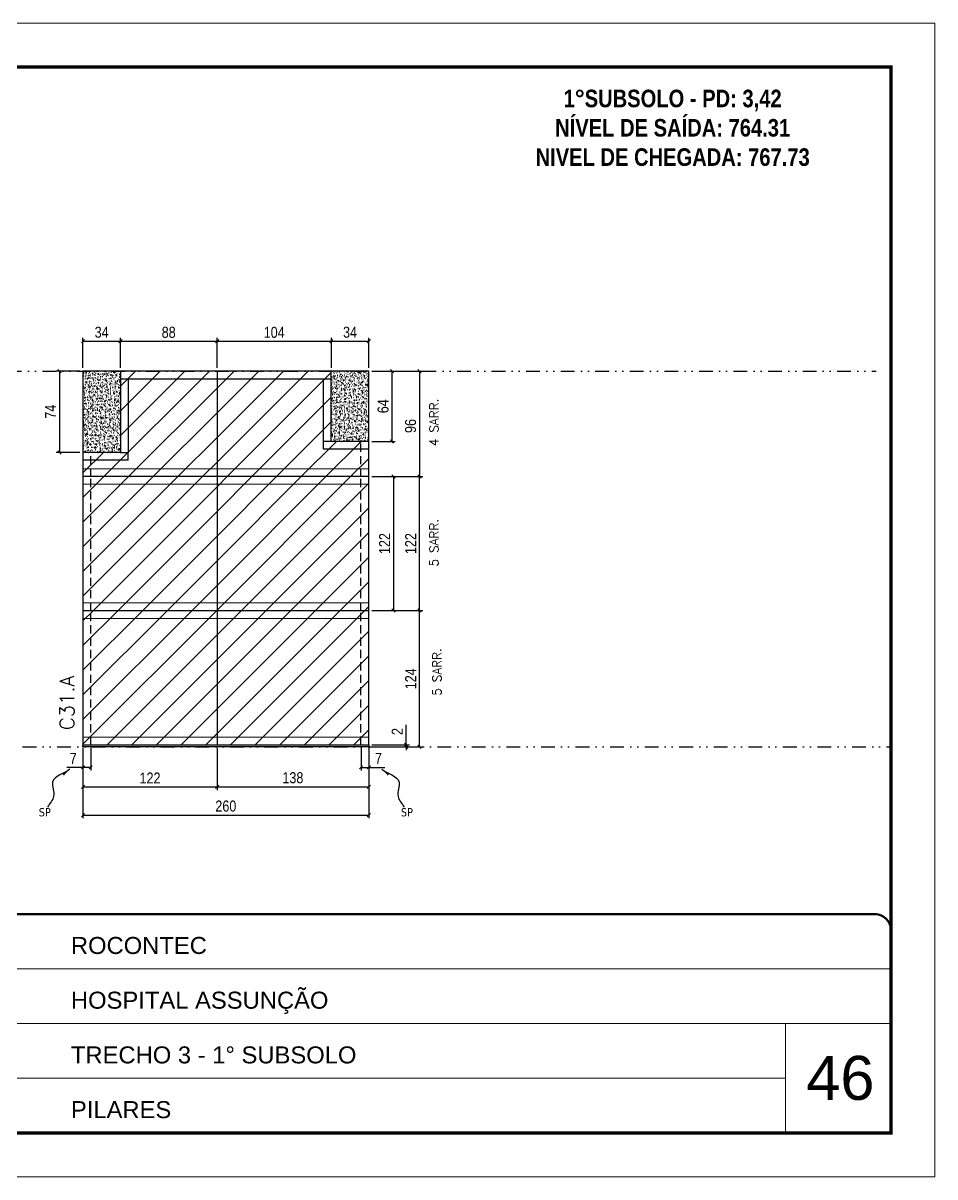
# Model space of a CAD drawing. Extents: x 2102 to 8383, y -13264 to 2718.
# Drawn here: x 4342 to 5172, y -10967 to -9917 of the extents above; entities that cross this region are included whole.
import ezdxf

# ---------------------------------------------------------------- set-up
doc = ezdxf.new("R2010")
doc.units = 0
for name, pattern in [('CONTINUO', [0]), ('DASHED', [0.75, 0.5, -0.25]), ('DIVIDE2', [0.625, 0.25, -0.125, 0, -0.125, 0, -0.125]), ('HIDDEN', [0.375, 0.25, -0.125])]:
    doc.linetypes.add(name, pattern=pattern)
for name, color, linetype, lineweight in [('CARIMBO', 255, 'Continuous', 9), ('Folhas', 255, 'Continuous', 9), ('Hachura', 251, 'Continuous', 9), ('Sarr 2.2x7', 40, 'Continuous', 9), ('SARRAFO DE PRESSAO', 251, 'DASHED', 9), ('Texto Seção', 7, 'Continuous', 15)]:
    doc.layers.add(name, color=color, linetype=linetype, lineweight=lineweight)
for name, color, linetype in [('COTA', 241, 'Continuous'), ('NOMENCLATURA', 7, 'Continuous'), ('Nível', 160, 'Continuous'), ('Painéis', 200, 'Continuous'), ('SARR_2.2x7', 40, 'Continuous'), ('Sarrafo de Pressão', 42, 'HIDDEN'), ('texto', 7, 'Continuous')]:
    doc.layers.add(name, color=color, linetype=linetype)
doc.styles.add('ARIAL', font='arial.ttf')
doc.styles.add('COTA TECNICA', font='techl___.ttf', dxfattribs={"height": 10})
doc.styles.add('COTA TECNICA-50', font='techl___.ttf', dxfattribs={"height": 10})
doc.styles.add('REGUA-120', font='ROMANS.shx', dxfattribs={"height": 15})
doc.styles.add('ROMANC', font='techb___.ttf', dxfattribs={"height": 2.5})
doc.styles.add('ROMANS', font='romans.shx')
doc.styles.get("Standard").update_dxf_attribs({"font": 'arial.ttf'})
doc.dimstyles.new('COTA PAINEL-50', dxfattribs={"dimtxt": 10, "dimasz": 3, "dimexe": 3, "dimexo": 3, "dimgap": 3, "dimtad": 1, "dimdec": 1, "dimzin": 12, "dimdsep": 46, "dimtxsty": 'COTA TECNICA-50', "dimblk1": 'OBLIQUE', "dimblk2": 'OBLIQUE', "dimsah": 1, "dimcen": 0.9, "dimclrd": 4, "dimclre": 4, "dimclrt": 240, "dimadec": 1, "dimazin": 3, "dimtfac": 1, "dimtdec": 1, "dimtmove": 0, "dimatfit": 3, "dimfxl": 1, "dimtolj": 1, "dimtzin": 12, "dimarcsym": 0})
doc.dimstyles.new('PAINEL', dxfattribs={"dimtxt": 10, "dimasz": 3, "dimexe": 3, "dimexo": 3, "dimgap": 3, "dimtad": 1, "dimdec": 1, "dimzin": 12, "dimdsep": 46, "dimtxsty": 'COTA TECNICA', "dimblk1": 'OBLIQUE', "dimblk2": 'OBLIQUE', "dimsah": 1, "dimcen": 0.9, "dimclrd": 4, "dimclre": 4, "dimclrt": 240, "dimadec": 1, "dimazin": 3, "dimtfac": 1, "dimtdec": 1, "dimtmove": 0, "dimatfit": 3, "dimfxl": 1, "dimtolj": 1, "dimtzin": 12, "dimarcsym": 0})
doc.dimstyles.get("Standard").update_dxf_attribs({"dimtxt": 0.18, "dimasz": 0.18, "dimexe": 0.18, "dimexo": 0.0625, "dimgap": 0.09, "dimtad": 0, "dimtih": 1, "dimtoh": 1, "dimdec": 4, "dimzin": 0, "dimdsep": 46, "dimtxsty": 'Standard', "dimcen": 0.09, "dimadec": 0, "dimazin": 0, "dimtfac": 1, "dimtdec": 4, "dimtofl": 0, "dimtmove": 0, "dimatfit": 3, "dimfxl": 1, "dimtolj": 1, "dimtzin": 0, "dimarcsym": 0})
pattern_1 = [(50, (-128181.8987, -42863.7786), (5.46554007, -0.47817257), [0.5715, -6.2865]), (355, (-128181.8987, -42863.7786), (-1.05730264, 5.73170536), [0.4572, -5.02921753]), (100.4514447, (-128181.443, -42863.8184), (4.40823741, 5.25353256), [0.48570026, -5.34270734]), (46.1842, (-128181.8987, -42862.2546), (8.13237123, -1.26126984), [0.85725, -9.42975]), (96.6355576, (-128181.221, -42862.36), (7.122124, 7.42278374), [0.7285507, -8.01406824]), (351.184151, (-128181.899, -42862.2546), (7.122124, 7.42278374), [0.685799, -7.54379196]), (21, (-128181.1367, -42862.6356), (4.54843174, -3.06795595), [0.5715, -6.2865]), (326, (-128181.1367, -42862.6356), (1.85406085, 5.52563898), [0.4572, -5.0292]), (71.451445, (-128180.7576, -42862.891), (6.40249258, 2.45768307), [0.48570026, -5.34269813]), (37.5, (-128181.8987, -42863.7786), (0.092658098, 2.536651166), [0, -4.96824, 0, -5.1054, 0, -5.04825]), (7.5, (-128181.8987, -42863.7786), (2.004589875, 3.005417245), [0, -2.91084, 0, -4.85394, 0, -1.92405]), (327.5, (-128183.598, -42863.7786), (4.067717855, -0.17186232), [0, -1.905, 0, -5.9436, 0, -7.8867]), (317.5, (-128184.36, -42863.7786), (4.44387544, 0.76279473), [0, -2.4765, 0, -3.94716, 0, -5.6007])]
pattern_2 = [(45, (-128503.716, -32522.603), (-11.2253202, 11.2253202), [])]

# ---------------------------------------------------------------- blocks, each defined once
blk = doc.blocks.new('9999999999')
at = {"color": 30, "linetype": 'CONTINUO'}
for p, q in [((98564.6, 34379.6), (99584, 34379.6)), ((98564.6, 34329.8), (99488, 34329.8)), ((99584, 34329.8), (99488, 34329.8)), ((99488, 34329.8), (99488, 34230.2)), ((98564.6, 34280), (99488, 34280))]:
    blk.add_line(p, q, dxfattribs=at)
at = {"color": 30, "linetype": 'CONTINUO', "const_width": 2}
blk.add_lwpolyline([(99584, 34230.2), (99584, 34414.4, 0.414214), (99569, 34429.4), (98229, 34429.4, 0.414214), (98214, 34414.4), (98214, 34245.2, 0.414214), (98229, 34230.2), (99584, 34230.2)], format="xyb", dxfattribs=at)
at = {"layer": 'Folhas'}
blk.add_lwpolyline([(98139, 34190.2), (99624, 34190.2), (99624, 35240.2), (98139, 35240.2)], close=True, dxfattribs=at)
at = {"layer": 'Folhas', "color": 30, "const_width": 3}
blk.add_lwpolyline([(98214, 34230.2), (99584, 34230.2), (99584, 35200.2), (98214, 35200.2)], close=True, dxfattribs=at)
at = {"color": 7, "linetype": 'Continuous', "ltscale": 5, "style": 'ARIAL'}
for s, height, p in [('ROCONTEC', 15.48, (98837.7, 34393.1)), ('HOSPITAL ASSUNÇÃO', 15.483, (98837.7, 34343.3)), ('TRECHO 3 - 1° SUBSOLO', 15.483, (98837.7, 34293.5)), ('PILARES', 15.48, (98837.7, 34243.7))]:
    blk.add_text(s, height=height, dxfattribs=at).set_placement(p)
blk = doc.blocks.new('_Oblique')
at = {"color": 0, "linetype": 'ByBlock', "lineweight": -2}
blk.add_line((-0.5, -0.5), (0.5, 0.5), dxfattribs=at)
blk = doc.blocks.new('*D427')
at = {"layer": 'COTA', "color": 4, "lineweight": -2, "transparency": 16777216}
for p, q in [((4397, -10576.4), (4397, -10640.4)), ((4657, -10576.4), (4657, -10640.4)), ((4397, -10637.4), (4657, -10637.4))]:
    blk.add_line(p, q, dxfattribs=at)
at = {"layer": 'Defpoints', "color": 0, "transparency": 16777216}
for p in [(4397, -10573.4), (4657, -10573.4), (4657, -10637.4)]:
    blk.add_point(p, dxfattribs=at)
at = {"layer": 'COTA', "color": 4, "lineweight": -2, "transparency": 16777216, "xscale": 3, "yscale": 3, "zscale": 3, "rotation": 180}
blk.add_blockref('_Oblique', (4397, -10637.4), dxfattribs=at)
at = {"layer": 'COTA', "color": 4, "lineweight": -2, "transparency": 16777216, "xscale": 3, "yscale": 3, "zscale": 3}
blk.add_blockref('_Oblique', (4657, -10637.4), dxfattribs=at)
at = {"layer": 'COTA', "color": 240, "transparency": 16777216, "insert": (4527, -10629.3), "char_height": 10, "attachment_point": 5, "style": 'COTA TECNICA'}
blk.add_mtext('\\A1;260', dxfattribs=at)
blk = doc.blocks.new('*D428')
at = {"layer": 'COTA', "color": 4, "lineweight": -2, "transparency": 16777216}
for p, q in [((4397, -10578.4), (4397, -10597)), ((4404, -10576.4), (4404, -10597)), ((4397, -10594), (4382.3, -10594)), ((4404, -10594), (4397, -10594))]:
    blk.add_line(p, q, dxfattribs=at)
at = {"layer": 'Defpoints', "color": 0, "transparency": 16777216}
for p in [(4404, -10573.4), (4397, -10575.4), (4397, -10594)]:
    blk.add_point(p, dxfattribs=at)
at = {"layer": 'COTA', "color": 4, "lineweight": -2, "transparency": 16777216, "xscale": 3, "yscale": 3, "zscale": 3, "rotation": 180}
blk.add_blockref('_Oblique', (4397, -10594), dxfattribs=at)
at = {"layer": 'COTA', "color": 4, "lineweight": -2, "transparency": 16777216, "xscale": 3, "yscale": 3, "zscale": 3}
blk.add_blockref('_Oblique', (4404, -10594), dxfattribs=at)
at = {"layer": 'COTA', "color": 240, "transparency": 16777216, "insert": (4388.1, -10585.9), "char_height": 10, "attachment_point": 5, "style": 'COTA TECNICA-50'}
blk.add_mtext('\\A1;7', dxfattribs=at)
blk = doc.blocks.new('*D429')
at = {"layer": 'COTA', "color": 4, "lineweight": -2, "transparency": 16777216}
for p, q in [((4650, -10576.4), (4650, -10597)), ((4657, -10578.4), (4657, -10597)), ((4650, -10594), (4657, -10594)), ((4657, -10594), (4671.7, -10594))]:
    blk.add_line(p, q, dxfattribs=at)
at = {"layer": 'Defpoints', "color": 0, "transparency": 16777216}
for p in [(4650, -10573.4), (4657, -10575.4), (4657, -10594)]:
    blk.add_point(p, dxfattribs=at)
at = {"layer": 'COTA', "color": 4, "lineweight": -2, "transparency": 16777216, "xscale": 3, "yscale": 3, "zscale": 3, "rotation": 180}
blk.add_blockref('_Oblique', (4650, -10594), dxfattribs=at)
at = {"layer": 'COTA', "color": 4, "lineweight": -2, "transparency": 16777216, "xscale": 3, "yscale": 3, "zscale": 3}
blk.add_blockref('_Oblique', (4657, -10594), dxfattribs=at)
at = {"layer": 'COTA', "color": 240, "transparency": 16777216, "insert": (4665.9, -10585.9), "char_height": 10, "attachment_point": 5, "style": 'COTA TECNICA-50'}
blk.add_mtext('\\A1;7', dxfattribs=at)
blk = doc.blocks.new('*D430')
at = {"layer": 'COTA', "color": 4, "lineweight": -2, "transparency": 16777216}
for p, q in [((4660, -10451.4), (4706.2, -10451.4)), ((4703.2, -10575.4), (4703.2, -10451.4)), ((4660, -10575.4), (4706.2, -10575.4))]:
    blk.add_line(p, q, dxfattribs=at)
at = {"layer": 'Defpoints', "color": 0, "transparency": 16777216}
for p in [(4657, -10451.4), (4703.2, -10451.4), (4657, -10575.4)]:
    blk.add_point(p, dxfattribs=at)
at = {"layer": 'COTA', "color": 4, "lineweight": -2, "transparency": 16777216, "xscale": 3, "yscale": 3, "zscale": 3}
for p, rotation in [((4703.2, -10451.4), 90), ((4703.2, -10575.4), 270)]:
    blk.add_blockref('_Oblique', p, dxfattribs=dict(at, rotation=rotation))
at = {"layer": 'COTA', "color": 240, "transparency": 16777216, "insert": (4695.2, -10513.4), "char_height": 10, "attachment_point": 5, "rotation": 90, "style": 'COTA TECNICA-50'}
blk.add_mtext('\\A1;124', dxfattribs=at)
blk = doc.blocks.new('*D431')
at = {"layer": 'COTA', "color": 4, "lineweight": -2, "transparency": 16777216}
for p, q in [((4691, -10573.4), (4691, -10555.3)), ((4660, -10573.4), (4694, -10573.4)), ((4691, -10575.4), (4691, -10573.4)), ((4660, -10575.4), (4694, -10575.4)), ((4691, -10575.4), (4691, -10578.4))]:
    blk.add_line(p, q, dxfattribs=at)
at = {"layer": 'Defpoints', "color": 0, "transparency": 16777216}
for p in [(4657, -10573.4), (4657, -10575.4), (4691, -10575.4)]:
    blk.add_point(p, dxfattribs=at)
at = {"layer": 'COTA', "color": 4, "lineweight": -2, "transparency": 16777216, "xscale": 3, "yscale": 3, "zscale": 3}
for p, rotation in [((4691, -10573.4), 270), ((4691, -10575.4), 90)]:
    blk.add_blockref('_Oblique', p, dxfattribs=dict(at, rotation=rotation))
at = {"layer": 'COTA', "color": 240, "transparency": 16777216, "insert": (4683, -10561.4), "char_height": 10, "attachment_point": 5, "rotation": 90, "style": 'COTA TECNICA-50'}
blk.add_mtext('\\A1;2', dxfattribs=at)
blk = doc.blocks.new('*D432')
at = {"layer": 'COTA', "color": 4, "linetype": 'ByBlock', "lineweight": -2, "transparency": 16777216}
for p, q in [((4660, -10233.4), (4706.2, -10233.4)), ((4703.2, -10233.4), (4703.2, -10329.4)), ((4660, -10329.4), (4706.2, -10329.4))]:
    blk.add_line(p, q, dxfattribs=at)
at = {"layer": 'Defpoints', "color": 0, "linetype": 'ByBlock', "transparency": 16777216}
for p in [(4657, -10233.4), (4657, -10329.4), (4703.2, -10329.4)]:
    blk.add_point(p, dxfattribs=at)
at = {"layer": 'COTA', "color": 4, "linetype": 'ByBlock', "lineweight": -2, "transparency": 16777216, "xscale": 3, "yscale": 3, "zscale": 3}
for p, rotation in [((4703.2, -10233.4), 90), ((4703.2, -10329.4), 270)]:
    blk.add_blockref('_Oblique', p, dxfattribs=dict(at, rotation=rotation))
at = {"layer": 'COTA', "color": 240, "linetype": 'ByBlock', "transparency": 16777216, "insert": (4695.1, -10283.4), "char_height": 10, "attachment_point": 5, "rotation": 90, "style": 'COTA TECNICA'}
blk.add_mtext('\\A1;96', dxfattribs=at)
blk = doc.blocks.new('*D433')
at = {"layer": 'COTA', "color": 4, "linetype": 'ByBlock', "lineweight": -2, "transparency": 16777216}
for p, q in [((4660, -10329.4), (4706.2, -10329.4)), ((4703.2, -10451.4), (4703.2, -10329.4)), ((4660, -10451.4), (4706.2, -10451.4))]:
    blk.add_line(p, q, dxfattribs=at)
at = {"layer": 'Defpoints', "color": 0, "linetype": 'ByBlock', "transparency": 16777216}
for p in [(4657, -10329.4), (4703.2, -10329.4), (4657, -10451.4)]:
    blk.add_point(p, dxfattribs=at)
at = {"layer": 'COTA', "color": 4, "linetype": 'ByBlock', "lineweight": -2, "transparency": 16777216, "xscale": 3, "yscale": 3, "zscale": 3}
for p, rotation in [((4703.2, -10329.4), 90), ((4703.2, -10451.4), 270)]:
    blk.add_blockref('_Oblique', p, dxfattribs=dict(at, rotation=rotation))
at = {"layer": 'COTA', "color": 240, "linetype": 'ByBlock', "transparency": 16777216, "insert": (4695.2, -10390.4), "char_height": 10, "attachment_point": 5, "rotation": 90, "style": 'COTA TECNICA'}
blk.add_mtext('\\A1;122', dxfattribs=at)
blk = doc.blocks.new('*D1136')
at = {"layer": 'COTA', "color": 4, "linetype": 'ByBlock', "lineweight": -2, "transparency": 16777216}
for p, q in [((4397, -10576.4), (4397, -10614.8)), ((4519, -10576.4), (4519, -10614.8)), ((4397, -10611.8), (4519, -10611.8))]:
    blk.add_line(p, q, dxfattribs=at)
at = {"layer": 'Defpoints', "color": 0, "linetype": 'ByBlock', "transparency": 16777216}
for p in [(4397, -10573.4), (4519, -10573.4), (4519, -10611.8)]:
    blk.add_point(p, dxfattribs=at)
at = {"layer": 'COTA', "color": 4, "linetype": 'ByBlock', "lineweight": -2, "transparency": 16777216, "xscale": 3, "yscale": 3, "zscale": 3, "rotation": 180}
blk.add_blockref('_Oblique', (4397, -10611.8), dxfattribs=at)
at = {"layer": 'COTA', "color": 4, "linetype": 'ByBlock', "lineweight": -2, "transparency": 16777216, "xscale": 3, "yscale": 3, "zscale": 3}
blk.add_blockref('_Oblique', (4519, -10611.8), dxfattribs=at)
at = {"layer": 'COTA', "color": 240, "linetype": 'ByBlock', "transparency": 16777216, "insert": (4458, -10603.7), "char_height": 10, "attachment_point": 5, "style": 'COTA TECNICA'}
blk.add_mtext('\\A1;122', dxfattribs=at)
blk = doc.blocks.new('*D1137')
at = {"layer": 'COTA', "color": 4, "linetype": 'ByBlock', "lineweight": -2, "transparency": 16777216}
for p, q in [((4519, -10576.4), (4519, -10614.8)), ((4657, -10578.4), (4657, -10614.8)), ((4519, -10611.8), (4657, -10611.8))]:
    blk.add_line(p, q, dxfattribs=at)
at = {"layer": 'Defpoints', "color": 0, "linetype": 'ByBlock', "transparency": 16777216}
for p in [(4519, -10573.4), (4657, -10575.4), (4657, -10611.8)]:
    blk.add_point(p, dxfattribs=at)
at = {"layer": 'COTA', "color": 4, "linetype": 'ByBlock', "lineweight": -2, "transparency": 16777216, "xscale": 3, "yscale": 3, "zscale": 3, "rotation": 180}
blk.add_blockref('_Oblique', (4519, -10611.8), dxfattribs=at)
at = {"layer": 'COTA', "color": 4, "linetype": 'ByBlock', "lineweight": -2, "transparency": 16777216, "xscale": 3, "yscale": 3, "zscale": 3}
blk.add_blockref('_Oblique', (4657, -10611.8), dxfattribs=at)
at = {"layer": 'COTA', "color": 240, "linetype": 'ByBlock', "transparency": 16777216, "insert": (4588, -10603.5), "char_height": 10, "attachment_point": 5, "style": 'COTA TECNICA'}
blk.add_mtext('\\A1;138', dxfattribs=at)
blk = doc.blocks.new('*D1138')
at = {"layer": 'COTA', "color": 4, "linetype": 'ByBlock', "lineweight": -2, "transparency": 16777216}
for p, q in [((4660, -10329.4), (4682.5, -10329.4)), ((4679.5, -10329.4), (4679.5, -10451.4)), ((4660, -10451.4), (4682.5, -10451.4))]:
    blk.add_line(p, q, dxfattribs=at)
at = {"layer": 'Defpoints', "color": 0, "linetype": 'ByBlock', "transparency": 16777216}
for p in [(4657, -10329.4), (4657, -10451.4), (4679.5, -10451.4)]:
    blk.add_point(p, dxfattribs=at)
at = {"layer": 'COTA', "color": 4, "linetype": 'ByBlock', "lineweight": -2, "transparency": 16777216, "xscale": 3, "yscale": 3, "zscale": 3}
for p, rotation in [((4679.5, -10329.4), 90), ((4679.5, -10451.4), 270)]:
    blk.add_blockref('_Oblique', p, dxfattribs=dict(at, rotation=rotation))
at = {"layer": 'COTA', "color": 240, "linetype": 'ByBlock', "transparency": 16777216, "insert": (4671.5, -10390.4), "char_height": 10, "attachment_point": 5, "rotation": 90, "style": 'COTA TECNICA'}
blk.add_mtext('\\A1;122', dxfattribs=at)
blk = doc.blocks.new('*D1139')
at = {"layer": 'COTA', "color": 4, "linetype": 'ByBlock', "lineweight": -2, "transparency": 16777216}
for p, q in [((4660, -10233.4), (4681.2, -10233.4)), ((4678.2, -10233.4), (4678.2, -10297.4)), ((4660, -10297.4), (4681.2, -10297.4))]:
    blk.add_line(p, q, dxfattribs=at)
at = {"layer": 'Defpoints', "color": 0, "linetype": 'ByBlock', "transparency": 16777216}
for p in [(4657, -10233.4), (4657, -10297.4), (4678.2, -10297.4)]:
    blk.add_point(p, dxfattribs=at)
at = {"layer": 'COTA', "color": 4, "linetype": 'ByBlock', "lineweight": -2, "transparency": 16777216, "xscale": 3, "yscale": 3, "zscale": 3}
for p, rotation in [((4678.2, -10233.4), 90), ((4678.2, -10297.4), 270)]:
    blk.add_blockref('_Oblique', p, dxfattribs=dict(at, rotation=rotation))
at = {"layer": 'COTA', "color": 240, "linetype": 'ByBlock', "transparency": 16777216, "insert": (4670.1, -10265.4), "char_height": 10, "attachment_point": 5, "rotation": 90, "style": 'COTA TECNICA'}
blk.add_mtext('\\A1;64', dxfattribs=at)
blk = doc.blocks.new('*D1140')
at = {"layer": 'COTA', "color": 4, "linetype": 'ByBlock', "lineweight": -2, "transparency": 16777216}
for p, q in [((4394, -10233.4), (4372.5, -10233.4)), ((4375.5, -10233.4), (4375.5, -10307.4)), ((4394, -10307.4), (4372.5, -10307.4))]:
    blk.add_line(p, q, dxfattribs=at)
at = {"layer": 'Defpoints', "color": 0, "linetype": 'ByBlock', "transparency": 16777216}
for p in [(4397, -10233.4), (4375.5, -10307.4), (4397, -10307.4)]:
    blk.add_point(p, dxfattribs=at)
at = {"layer": 'COTA', "color": 4, "linetype": 'ByBlock', "lineweight": -2, "transparency": 16777216, "xscale": 3, "yscale": 3, "zscale": 3}
for p, rotation in [((4375.5, -10233.4), 90), ((4375.5, -10307.4), 270)]:
    blk.add_blockref('_Oblique', p, dxfattribs=dict(at, rotation=rotation))
at = {"layer": 'COTA', "color": 240, "linetype": 'ByBlock', "transparency": 16777216, "insert": (4367.5, -10270.4), "char_height": 10, "attachment_point": 5, "rotation": 90, "style": 'COTA TECNICA'}
blk.add_mtext('\\A1;74', dxfattribs=at)
blk = doc.blocks.new('*D1141')
at = {"layer": 'COTA', "color": 4, "linetype": 'ByBlock', "lineweight": -2, "transparency": 16777216}
for p, q in [((4397, -10230.4), (4397, -10203.3)), ((4431, -10230.4), (4431, -10203.3)), ((4397, -10206.3), (4431, -10206.3))]:
    blk.add_line(p, q, dxfattribs=at)
at = {"layer": 'Defpoints', "color": 0, "linetype": 'ByBlock', "transparency": 16777216}
for p in [(4431, -10206.3), (4397, -10233.4), (4431, -10233.4)]:
    blk.add_point(p, dxfattribs=at)
at = {"layer": 'COTA', "color": 4, "linetype": 'ByBlock', "lineweight": -2, "transparency": 16777216, "xscale": 3, "yscale": 3, "zscale": 3, "rotation": 180}
blk.add_blockref('_Oblique', (4397, -10206.3), dxfattribs=at)
at = {"layer": 'COTA', "color": 4, "linetype": 'ByBlock', "lineweight": -2, "transparency": 16777216, "xscale": 3, "yscale": 3, "zscale": 3}
blk.add_blockref('_Oblique', (4431, -10206.3), dxfattribs=at)
at = {"layer": 'COTA', "color": 240, "linetype": 'ByBlock', "transparency": 16777216, "insert": (4414, -10198.1), "char_height": 10, "attachment_point": 5, "style": 'COTA TECNICA'}
blk.add_mtext('\\A1;34', dxfattribs=at)
blk = doc.blocks.new('*D1142')
at = {"layer": 'COTA', "color": 4, "linetype": 'ByBlock', "lineweight": -2, "transparency": 16777216}
for p, q in [((4431, -10230.4), (4431, -10203.3)), ((4519, -10230.4), (4519, -10203.3)), ((4431, -10206.3), (4519, -10206.3))]:
    blk.add_line(p, q, dxfattribs=at)
at = {"layer": 'Defpoints', "color": 0, "linetype": 'ByBlock', "transparency": 16777216}
for p in [(4519, -10206.3), (4431, -10233.4), (4519, -10233.4)]:
    blk.add_point(p, dxfattribs=at)
at = {"layer": 'COTA', "color": 4, "linetype": 'ByBlock', "lineweight": -2, "transparency": 16777216, "xscale": 3, "yscale": 3, "zscale": 3, "rotation": 180}
blk.add_blockref('_Oblique', (4431, -10206.3), dxfattribs=at)
at = {"layer": 'COTA', "color": 4, "linetype": 'ByBlock', "lineweight": -2, "transparency": 16777216, "xscale": 3, "yscale": 3, "zscale": 3}
blk.add_blockref('_Oblique', (4519, -10206.3), dxfattribs=at)
at = {"layer": 'COTA', "color": 240, "linetype": 'ByBlock', "transparency": 16777216, "insert": (4475, -10198.2), "char_height": 10, "attachment_point": 5, "style": 'COTA TECNICA'}
blk.add_mtext('\\A1;88', dxfattribs=at)
blk = doc.blocks.new('*D1143')
at = {"layer": 'COTA', "color": 4, "linetype": 'ByBlock', "lineweight": -2, "transparency": 16777216}
for p, q in [((4519, -10230.4), (4519, -10203.3)), ((4623, -10230.4), (4623, -10203.3)), ((4519, -10206.3), (4623, -10206.3))]:
    blk.add_line(p, q, dxfattribs=at)
at = {"layer": 'Defpoints', "color": 0, "linetype": 'ByBlock', "transparency": 16777216}
for p in [(4623, -10206.3), (4519, -10233.4), (4623, -10233.4)]:
    blk.add_point(p, dxfattribs=at)
at = {"layer": 'COTA', "color": 4, "linetype": 'ByBlock', "lineweight": -2, "transparency": 16777216, "xscale": 3, "yscale": 3, "zscale": 3, "rotation": 180}
blk.add_blockref('_Oblique', (4519, -10206.3), dxfattribs=at)
at = {"layer": 'COTA', "color": 4, "linetype": 'ByBlock', "lineweight": -2, "transparency": 16777216, "xscale": 3, "yscale": 3, "zscale": 3}
blk.add_blockref('_Oblique', (4623, -10206.3), dxfattribs=at)
at = {"layer": 'COTA', "color": 240, "linetype": 'ByBlock', "transparency": 16777216, "insert": (4571, -10198.2), "char_height": 10, "attachment_point": 5, "style": 'COTA TECNICA'}
blk.add_mtext('\\A1;104', dxfattribs=at)
blk = doc.blocks.new('*D1144')
at = {"layer": 'COTA', "color": 4, "linetype": 'ByBlock', "lineweight": -2, "transparency": 16777216}
for p, q in [((4623, -10230.4), (4623, -10203.3)), ((4657, -10230.4), (4657, -10203.3)), ((4623, -10206.3), (4657, -10206.3))]:
    blk.add_line(p, q, dxfattribs=at)
at = {"layer": 'Defpoints', "color": 0, "linetype": 'ByBlock', "transparency": 16777216}
for p in [(4657, -10206.3), (4623, -10233.4), (4657, -10233.4)]:
    blk.add_point(p, dxfattribs=at)
at = {"layer": 'COTA', "color": 4, "linetype": 'ByBlock', "lineweight": -2, "transparency": 16777216, "xscale": 3, "yscale": 3, "zscale": 3, "rotation": 180}
blk.add_blockref('_Oblique', (4623, -10206.3), dxfattribs=at)
at = {"layer": 'COTA', "color": 4, "linetype": 'ByBlock', "lineweight": -2, "transparency": 16777216, "xscale": 3, "yscale": 3, "zscale": 3}
blk.add_blockref('_Oblique', (4657, -10206.3), dxfattribs=at)
at = {"layer": 'COTA', "color": 240, "linetype": 'ByBlock', "transparency": 16777216, "insert": (4640, -10198.1), "char_height": 10, "attachment_point": 5, "style": 'COTA TECNICA'}
blk.add_mtext('\\A1;34', dxfattribs=at)

msp = doc.modelspace()

# ---------------------------------------------------------------- hatches: boundary and pattern name
at = {"layer": 'COTA', "linetype": 'ByBlock'}
h = msp.add_hatch(dxfattribs=at)
h.set_pattern_fill('AR-CONC', color=256, scale=0.03)
h.set_pattern_definition(pattern_1)
h.paths.add_polyline_path([(4430.99, -10233.44), (4396.99, -10233.44), (4396.99, -10307.44), (4430.99, -10307.44)])
h = msp.add_hatch(dxfattribs=at)
h.set_pattern_fill('AR-CONC', color=256, scale=0.03)
h.set_pattern_definition(pattern_1)
h.paths.add_polyline_path([(4622.99, -10297.44), (4656.99, -10297.44), (4656.99, -10233.44), (4622.99, -10233.44)])
at = {"layer": 'Hachura', "linetype": 'ByBlock'}
h = msp.add_hatch(dxfattribs=at)
h.set_pattern_fill('ANSI31', color=256, scale=5)
h.set_pattern_definition(pattern_2)
h.paths.add_polyline_path([(4430.99, -10307.44), (4396.99, -10307.44), (4396.99, -10329.44), (4518.99, -10329.44), (4518.99, -10233.44), (4430.99, -10233.44)])
h = msp.add_hatch(dxfattribs=at)
h.set_pattern_fill('ANSI31', color=256, scale=5)
h.set_pattern_definition(pattern_2)
h.paths.add_polyline_path([(4518.99, -10329.44), (4656.99, -10329.44), (4656.99, -10297.44), (4622.99, -10297.44), (4622.99, -10233.44), (4518.99, -10233.44)])
h = msp.add_hatch(dxfattribs=at)
h.set_pattern_fill('ANSI31', color=256, scale=5)
h.set_pattern_definition(pattern_2)
h.paths.add_polyline_path([(4396.99, -10451.44), (4518.99, -10451.44), (4518.99, -10329.44), (4396.99, -10329.44)])
h = msp.add_hatch(dxfattribs=at)
h.set_pattern_fill('ANSI31', color=256, scale=5)
h.set_pattern_definition(pattern_2)
h.paths.add_polyline_path([(4656.99, -10329.44), (4518.99, -10329.44), (4518.99, -10451.44), (4656.99, -10451.44)])
h = msp.add_hatch(dxfattribs=at)
h.set_pattern_fill('ANSI31', color=256, scale=5)
h.set_pattern_definition(pattern_2)
h.paths.add_polyline_path([(4518.99, -10451.44), (4396.99, -10451.44), (4396.99, -10573.44), (4518.99, -10573.44)])
h = msp.add_hatch(dxfattribs=at)
h.set_pattern_fill('ANSI31', color=256, scale=5)
h.set_pattern_definition(pattern_2)
h.paths.add_polyline_path([(4656.99, -10451.44), (4518.99, -10451.44), (4518.99, -10573.44), (4656.99, -10573.44)])

# ---------------------------------------------------------------- linework, layer by layer
at = {"layer": 'COTA', "linetype": 'ByBlock'}
for p, q in [((4430.99, -10233.44), (4396.99, -10233.44)), ((4396.99, -10233.44), (4396.99, -10307.44)), ((4656.99, -10233.44), (4622.99, -10233.44)), ((4656.99, -10297.44), (4656.99, -10233.44))]:
    msp.add_line(p, q, dxfattribs=at)
at = {"layer": 'Nível', "color": 4, "linetype": 'DIVIDE2', "ltscale": 50}
for p, q in [((4108.44, -10233.44), (5118.78, -10233.44)), ((4121.94, -10575.44), (5132.28, -10575.44))]:
    msp.add_line(p, q, dxfattribs=at)
at = {"layer": 'Painéis'}
for p, q in [((4622.99, -10233.44), (4430.99, -10233.44)), ((4430.99, -10233.44), (4430.99, -10307.44)), ((4518.99, -10233.44), (4518.99, -10573.44)), ((4622.99, -10297.44), (4622.99, -10233.44)), ((4656.99, -10297.44), (4622.99, -10297.44)), ((4656.99, -10573.44), (4656.99, -10297.44)), ((4430.99, -10307.44), (4396.99, -10307.44)), ((4396.99, -10307.44), (4396.99, -10573.44)), ((4656.99, -10329.44), (4396.99, -10329.44)), ((4656.99, -10451.44), (4396.99, -10451.44)), ((4396.99, -10573.44), (4656.99, -10573.44))]:
    msp.add_line(p, q, dxfattribs=at)
msp.add_lwpolyline([(4396.99, -10573.44), (4656.99, -10573.44), (4656.99, -10575.44), (4396.99, -10575.44)], close=True, dxfattribs=at)
at = {"layer": 'Sarr 2.2x7'}
for p, q in [((4518.99, -10322.44), (4396.99, -10322.44)), ((4656.99, -10322.44), (4518.99, -10322.44)), ((4656.99, -10336.44), (4396.99, -10336.44)), ((4656.99, -10444.44), (4396.99, -10444.44)), ((4656.99, -10458.44), (4396.99, -10458.44)), ((4656.99, -10566.44), (4396.99, -10566.44)), ((4656.99, -10573.44), (4396.99, -10573.44))]:
    msp.add_line(p, q, dxfattribs=at)
at = {"layer": 'Sarr 2.2x7', "linetype": 'Continuous'}
for p, q in [((4396.99, -10329.44), (4396.99, -10326.44)), ((4656.99, -10329.44), (4656.99, -10326.44)), ((4396.99, -10451.44), (4396.99, -10444.44)), ((4656.99, -10451.44), (4656.99, -10444.44)), ((4396.99, -10573.44), (4396.99, -10566.44)), ((4656.99, -10573.44), (4656.99, -10566.44))]:
    msp.add_line(p, q, dxfattribs=at)
at = {"layer": 'SARR_2.2x7'}
for p, q in [((4430.99, -10240.44), (4518.99, -10240.44)), ((4437.99, -10240.44), (4437.99, -10307.44)), ((4518.99, -10240.44), (4622.99, -10240.44)), ((4615.99, -10297.44), (4615.99, -10240.44)), ((4615.99, -10304.44), (4615.99, -10297.44)), ((4622.99, -10297.44), (4615.99, -10297.44)), ((4430.99, -10307.44), (4437.99, -10307.44)), ((4437.99, -10314.44), (4437.99, -10307.44)), ((4656.99, -10304.44), (4615.99, -10304.44)), ((4437.99, -10314.44), (4396.99, -10314.44))]:
    msp.add_line(p, q, dxfattribs=at)
at = {"layer": 'Sarrafo de Pressão', "ltscale": 30}
for p, q in [((4649.99, -10329.44), (4649.99, -10297.44)), ((4403.99, -10329.44), (4403.99, -10307.44)), ((4403.99, -10451.44), (4403.99, -10329.44)), ((4649.99, -10451.44), (4649.99, -10329.44)), ((4403.99, -10573.44), (4403.99, -10451.44)), ((4649.99, -10573.44), (4649.99, -10451.44))]:
    msp.add_line(p, q, dxfattribs=at)

# ---------------------------------------------------------------- block references
at = {"layer": 'SARRAFO DE PRESSAO', "color": 6, "linetype": 'ByBlock'}
msp.add_blockref('9999999999', (-94451.69, -45156.93), dxfattribs=at)

# ---------------------------------------------------------------- texts
at = {"layer": 'CARIMBO', "style": 'ARIAL'}
msp.add_text('46', height=40, dxfattribs=at).set_placement((5055.14, -10896.58))
at = {"layer": 'NOMENCLATURA', "color": 2, "insert": (4933.61, -9950.66), "char_height": 16, "attachment_point": 2, "style": 'ROMANC'}
msp.add_mtext_dynamic_manual_height_columns('\\P1°SUBSOLO - PD: 3,42\\PNÍVEL DE SAÍDA: 764.31\\PNIVEL DE CHEGADA: 767.73', width=300.2766, gutter_width=1, heights=[0], dxfattribs=at)
at = {"layer": 'texto', "color": 0, "char_height": 7.5, "attachment_point": 5}
for insert in [(4362.22, -10634.93), (4691.77, -10634.93)]:
    msp.add_mtext('{\\fTahoma|b0|i0|c0|p34;\\C4;SP}', dxfattribs=dict(at, insert=insert))
at = {"layer": 'Texto Seção', "linetype": 'Continuous', "style": 'ROMANS'}
for s, p in [('4 SARR.', (4720.43, -10301.75)), ('5 SARR.', (4720.43, -10411.22)), ('5 SARR.', (4723.14, -10528.81))]:
    msp.add_text(s, height=8, rotation=90, dxfattribs=at).set_placement(p)
at = {"layer": 'Texto Seção', "style": 'REGUA-120'}
msp.add_text('C31.A', height=13, rotation=90, dxfattribs=at).set_placement((4388.93, -10560.08))

# ---------------------------------------------------------------- dimensions: what is measured, and where the dimension line sits
at = {"layer": 'COTA', "linetype": 'ByBlock'}
for base, p1, p2, picture, middle in [((4430.99, -10206.28), (4396.99, -10233.44), (4430.99, -10233.44), '*D1141', (4413.99, -10198.07)), ((4518.99, -10611.75), (4396.99, -10573.44), (4518.99, -10573.44), '*D1136', (4457.99, -10603.69))]:
    dim = msp.add_linear_dim(base=base, p1=p1, p2=p2, dimstyle='PAINEL', dxfattribs=at)
    dim.commit()
    dim.dimension.update_dxf_attribs({"geometry": picture, "text_midpoint": middle})
for base, p1, p2, picture, middle in [((4518.99, -10206.28), (4430.99, -10233.44), (4518.99, -10233.44), '*D1142', (4474.99, -10198.19)), ((4622.99, -10206.28), (4518.99, -10233.44), (4622.99, -10233.44), '*D1143', (4570.99, -10198.18)), ((4656.99, -10206.28), (4622.99, -10233.44), (4656.99, -10233.44), '*D1144', (4639.99, -10198.07)), ((4656.99, -10611.75), (4518.99, -10573.44), (4656.99, -10575.44), '*D1137', (4587.99, -10603.51))]:
    dim = msp.add_linear_dim(base=base, p1=p1, p2=p2, dimstyle='PAINEL', override={"dimtmove": 1}, dxfattribs=at)
    dim.commit()
    dim.dimension.update_dxf_attribs({"geometry": picture, "text_midpoint": middle})
for base, p1, p2, picture, middle in [((4375.55, -10307.44), (4396.99, -10233.44), (4396.99, -10307.44), '*D1140', (4367.47, -10270.44)), ((4678.2, -10297.44), (4656.99, -10233.44), (4656.99, -10297.44), '*D1139', (4670.1, -10265.44)), ((4703.23, -10329.44), (4656.99, -10451.44), (4656.99, -10329.44), '*D433', (4695.17, -10390.44))]:
    dim = msp.add_linear_dim(base=base, p1=p1, p2=p2, angle=90, dimstyle='PAINEL', dxfattribs=at)
    dim.commit()
    dim.dimension.update_dxf_attribs({"geometry": picture, "text_midpoint": middle})
dim = msp.add_linear_dim(base=(4703.23, -10329.44), p1=(4656.99, -10233.44), p2=(4656.99, -10329.44), angle=90, dimstyle='PAINEL', dxfattribs=at)
dim.commit()
dim.dimension.update_dxf_attribs({"geometry": '*D432', "text_midpoint": (4703.23, -10283.44), "dimtype": 160})
dim = msp.add_linear_dim(base=(4679.52, -10451.44), p1=(4656.99, -10329.44), p2=(4656.99, -10451.44), angle=90, dimstyle='PAINEL', override={"dimtmove": 1}, dxfattribs=at)
dim.commit()
dim.dimension.update_dxf_attribs({"geometry": '*D1138', "text_midpoint": (4671.46, -10390.44)})
at = {"layer": 'COTA'}
for base, p1, p2, angle, picture, middle in [((4703.23, -10451.44), (4656.99, -10575.44), (4656.99, -10451.44), 90, '*D430', (4695.16, -10513.44)), ((4396.99, -10593.95), (4403.99, -10573.44), (4396.99, -10575.44), 180, '*D428', (4388.13, -10585.88))]:
    dim = msp.add_linear_dim(base=base, p1=p1, p2=p2, angle=angle, dimstyle='COTA PAINEL-50', dxfattribs=at)
    dim.commit()
    dim.dimension.update_dxf_attribs({"geometry": picture, "text_midpoint": middle})
dim = msp.add_linear_dim(base=(4691, -10575.44), p1=(4656.99, -10573.44), p2=(4656.99, -10575.44), angle=90, dimstyle='COTA PAINEL-50', dxfattribs=at)
dim.commit()
dim.dimension.update_dxf_attribs({"geometry": '*D431', "text_midpoint": (4691, -10561.38), "dimtype": 160})
dim = msp.add_linear_dim(base=(4656.99, -10637.4), p1=(4396.99, -10573.44), p2=(4656.99, -10573.44), dimstyle='PAINEL', override={"dimarcsym": 2}, dxfattribs=at)
dim.commit()
dim.dimension.update_dxf_attribs({"geometry": '*D427', "text_midpoint": (4526.99, -10629.29)})
dim = msp.add_linear_dim(base=(4656.99, -10593.95), p1=(4649.99, -10573.44), p2=(4656.99, -10575.44), dimstyle='COTA PAINEL-50', dxfattribs=at)
dim.commit()
dim.dimension.update_dxf_attribs({"geometry": '*D429', "text_midpoint": (4665.86, -10585.88)})

# ---------------------------------------------------------------- leaders
at = {"layer": 'COTA', "path_type": 1}
for points in [[(4385.16, -10595.62), (4369.38, -10607.46), (4370.3, -10620.46), (4364.75, -10630.24)], [(4668.82, -10595.62), (4684.61, -10607.46), (4683.68, -10620.46), (4689.24, -10630.24)]]:
    msp.add_leader(points, dimstyle='Standard', override={"dimasz": 8}, dxfattribs=at)

doc.saveas('drawing.dxf')
